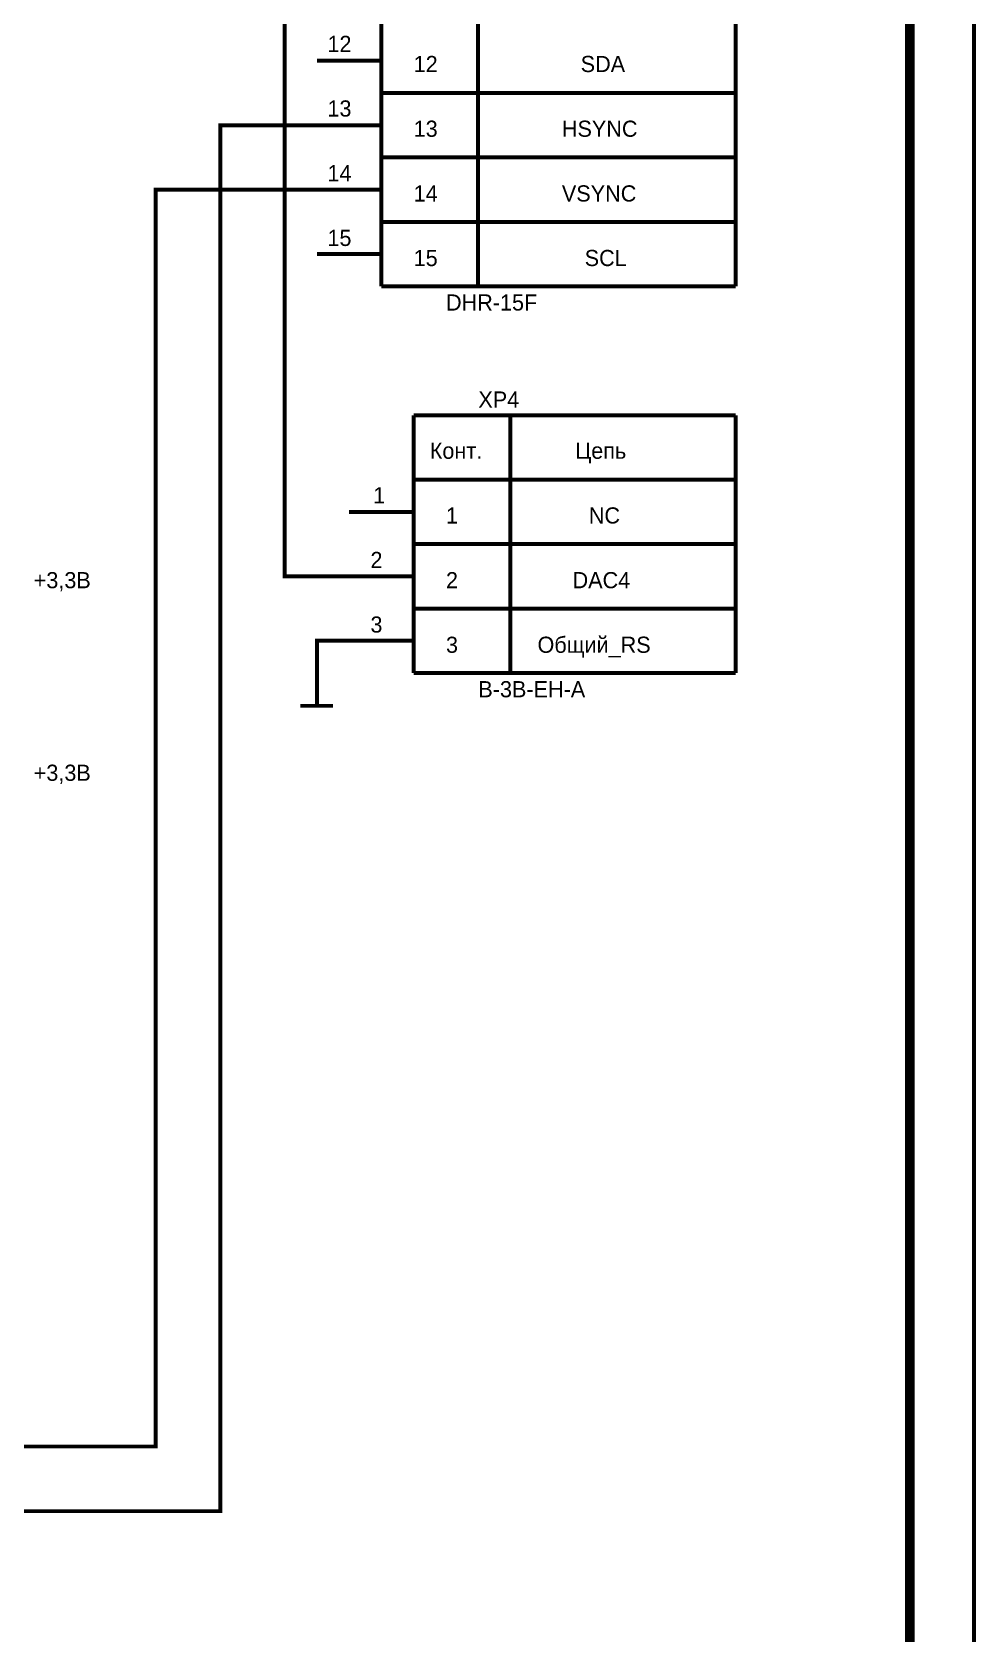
# Model space of a CAD drawing. Header units: inches. Extents: x 0 to 841, y 0 to 594.
# Drawn here: x 767.9 to 841.1, y 320.4 to 444.7 of the extents above; entities that cross this region are included whole.
import ezdxf

# ---------------------------------------------------------------- set-up
doc = ezdxf.new("R2010")
doc.units = ezdxf.units.IN
doc.layers.add('Sheet', color=255, linetype='Continuous')

msp = doc.modelspace()

# ---------------------------------------------------------------- linework, layer by layer
at = {"layer": 'Sheet'}
for points in [[(0, 593.97, 0.3, 0.3, 0), (841, 593.97, 0.3, 0.3, 0), (841, 0, 0.3, 0.3, 0), (0, 0, 0.3, 0.3, 0), (0, 593.97, 0.3, 0.3, 0)], [(0, 593.97, 0.3, 0.3, 0), (841, 593.97, 0.3, 0.3, 0), (841, 0, 0.3, 0.3, 0), (0, 0, 0.3, 0.3, 0), (0, 593.97, 0.3, 0.3, 0)], [(0, 593.97, 0.0991, 0.0991, 0), (0, 0, 0.0991, 0.0991, 0), (841, 0, 0.0991, 0.0991, 0), (841, 593.97, 0.0991, 0.0991, 0), (0, 593.97, 0.0991, 0.0991, 0), (0, 593.97, 0.0991, 0.0991, 0)], [(0, 593.97, 0.0991, 0.0991, 0), (0, 0, 0.0991, 0.0991, 0), (841, 0, 0.0991, 0.0991, 0), (841, 593.97, 0.0991, 0.0991, 0), (0, 593.97, 0.0991, 0.0991, 0), (0, 593.97, 0.0991, 0.0991, 0)]]:
    msp.add_lwpolyline(points, format="xyseb", close=True, dxfattribs=at)
for points in [[(836.01, 588.98, 0.749, 0.749, 0), (836.01, 4.99, 0.749, 0.749, 0)], [(795.01, 504.97, 0.3, 0.3, 0), (795.01, 424.99, 0.3, 0.3, 0)], [(802.51, 504.97, 0.3, 0.3, 0), (802.51, 424.99, 0.3, 0.3, 0)], [(822.5, 424.99, 0.3, 0.3, 0), (822.5, 504.97, 0.3, 0.3, 0)], [(670.02, 502.49, 0.3, 0.3, 0), (787.51, 502.49, 0.3, 0.3, 0), (787.51, 402.49, 0.3, 0.3, 0), (792.5, 402.49, 0.3, 0.3, 0)], [(795.01, 442.49, 0.3, 0.3, 0), (790.02, 442.49, 0.3, 0.3, 0)], [(795.01, 439.99, 0.3, 0.3, 0), (822.5, 439.99, 0.3, 0.3, 0)], [(610, 397.5, 0.3, 0.3, 0), (610, 372.49, 0.3, 0.3, 0), (610, 329.98, 0.3, 0.3, 0), (782.52, 329.98, 0.3, 0.3, 0), (782.52, 437.48, 0.3, 0.3, 0), (790.02, 437.48, 0.3, 0.3, 0)], [(795.01, 437.48, 0.3, 0.3, 0), (790.02, 437.48, 0.3, 0.3, 0)], [(795.01, 435, 0.3, 0.3, 0), (822.5, 435, 0.3, 0.3, 0)], [(790.02, 432.49, 0.3, 0.3, 0), (777.5, 432.49, 0.3, 0.3, 0), (777.5, 334.99, 0.3, 0.3, 0), (615.02, 334.99, 0.3, 0.3, 0), (615.02, 377.48, 0.3, 0.3, 0), (615.02, 392.48, 0.3, 0.3, 0), (615.02, 392.48, 0.3, 0.3, 0), (492.52, 392.48, 0.3, 0.3, 0)], [(795.01, 432.49, 0.3, 0.3, 0), (790.02, 432.49, 0.3, 0.3, 0)], [(795.01, 429.98, 0.3, 0.3, 0), (822.5, 429.98, 0.3, 0.3, 0)], [(795.01, 427.5, 0.3, 0.3, 0), (790.02, 427.5, 0.3, 0.3, 0)], [(795.01, 424.99, 0.3, 0.3, 0), (822.5, 424.99, 0.3, 0.3, 0)], [(795.01, 424.99, 0.3, 0.3, 0), (822.5, 424.99, 0.3, 0.3, 0)], [(797.52, 414.98, 0.3, 0.3, 0), (797.52, 394.99, 0.3, 0.3, 0)], [(822.5, 414.98, 0.3, 0.3, 0), (797.52, 414.98, 0.3, 0.3, 0)], [(805.02, 414.98, 0.3, 0.3, 0), (805.02, 394.99, 0.3, 0.3, 0)], [(822.5, 394.99, 0.3, 0.3, 0), (822.5, 414.98, 0.3, 0.3, 0)], [(797.52, 409.99, 0.3, 0.3, 0), (822.5, 409.99, 0.3, 0.3, 0)], [(797.52, 407.48, 0.3, 0.3, 0), (792.5, 407.48, 0.3, 0.3, 0)], [(797.52, 405, 0.3, 0.3, 0), (822.5, 405, 0.3, 0.3, 0)], [(797.52, 402.49, 0.3, 0.3, 0), (792.5, 402.49, 0.3, 0.3, 0)], [(797.52, 399.98, 0.3, 0.3, 0), (822.5, 399.98, 0.3, 0.3, 0)], [(792.5, 397.5, 0.3, 0.3, 0), (790.02, 397.5, 0.3, 0.3, 0), (790.02, 394.99, 0.3, 0.3, 0)], [(797.52, 397.5, 0.3, 0.3, 0), (792.5, 397.5, 0.3, 0.3, 0)], [(790.02, 394.99, 0.3, 0.3, 0), (790.02, 392.45, 0.3, 0.3, 0)], [(797.52, 394.99, 0.3, 0.3, 0), (822.5, 394.99, 0.3, 0.3, 0)], [(788.74, 392.45, 0.3, 0.3, 0), (791.27, 392.45, 0.3, 0.3, 0)]]:
    msp.add_lwpolyline(points, format="xyseb", dxfattribs=at)

# ---------------------------------------------------------------- texts
for s, height, p in [('12', 1.254, (790.83, 443.17)), ('12', 1.254, (797.52, 441.61)), ('SDA', 1.254, (810.48, 441.61)), ('13', 1.254, (790.83, 438.16)), ('13', 1.254, (797.52, 436.59)), ('HSYNC', 1.254, (809.02, 436.59)), ('14', 1.254, (790.83, 433.14)), ('14', 1.254, (797.52, 431.57)), ('VSYNC', 1.254, (809.02, 431.57)), ('15', 1.254, (790.83, 428.12)), ('15', 1.254, (797.52, 426.56)), ('SCL', 1.254, (810.79, 426.56)), ('DHR-15F', 1.254, (800.03, 423.11)), ('XP4', 1.254, (802.54, 415.58)), ('Конт.', 1.254, (798.77, 411.61)), ('Цепь', 1.254, (810.06, 411.61)), ('1', 1.25, (794.38, 408.16)), ('1', 1.25, (800.03, 406.59)), ('NC', 1.254, (811.11, 406.59)), ('2', 1.25, (794.17, 403.14)), ('+3,3В', 1.254, (768.04, 401.57)), ('2', 1.25, (800.03, 401.57)), ('DAC4', 1.254, (809.85, 401.57)), ('3', 1.25, (794.17, 398.13)), ('3', 1.25, (800.03, 396.56)), ('Общий_RS', 1.254, (807.13, 396.56)), ('B-3B-EH-A', 1.254, (802.54, 393.11)), ('+3,3В', 1.254, (768.04, 386.63))]:
    msp.add_text(s, height=height, dxfattribs=at).set_placement(p)

doc.saveas('drawing.dxf')
